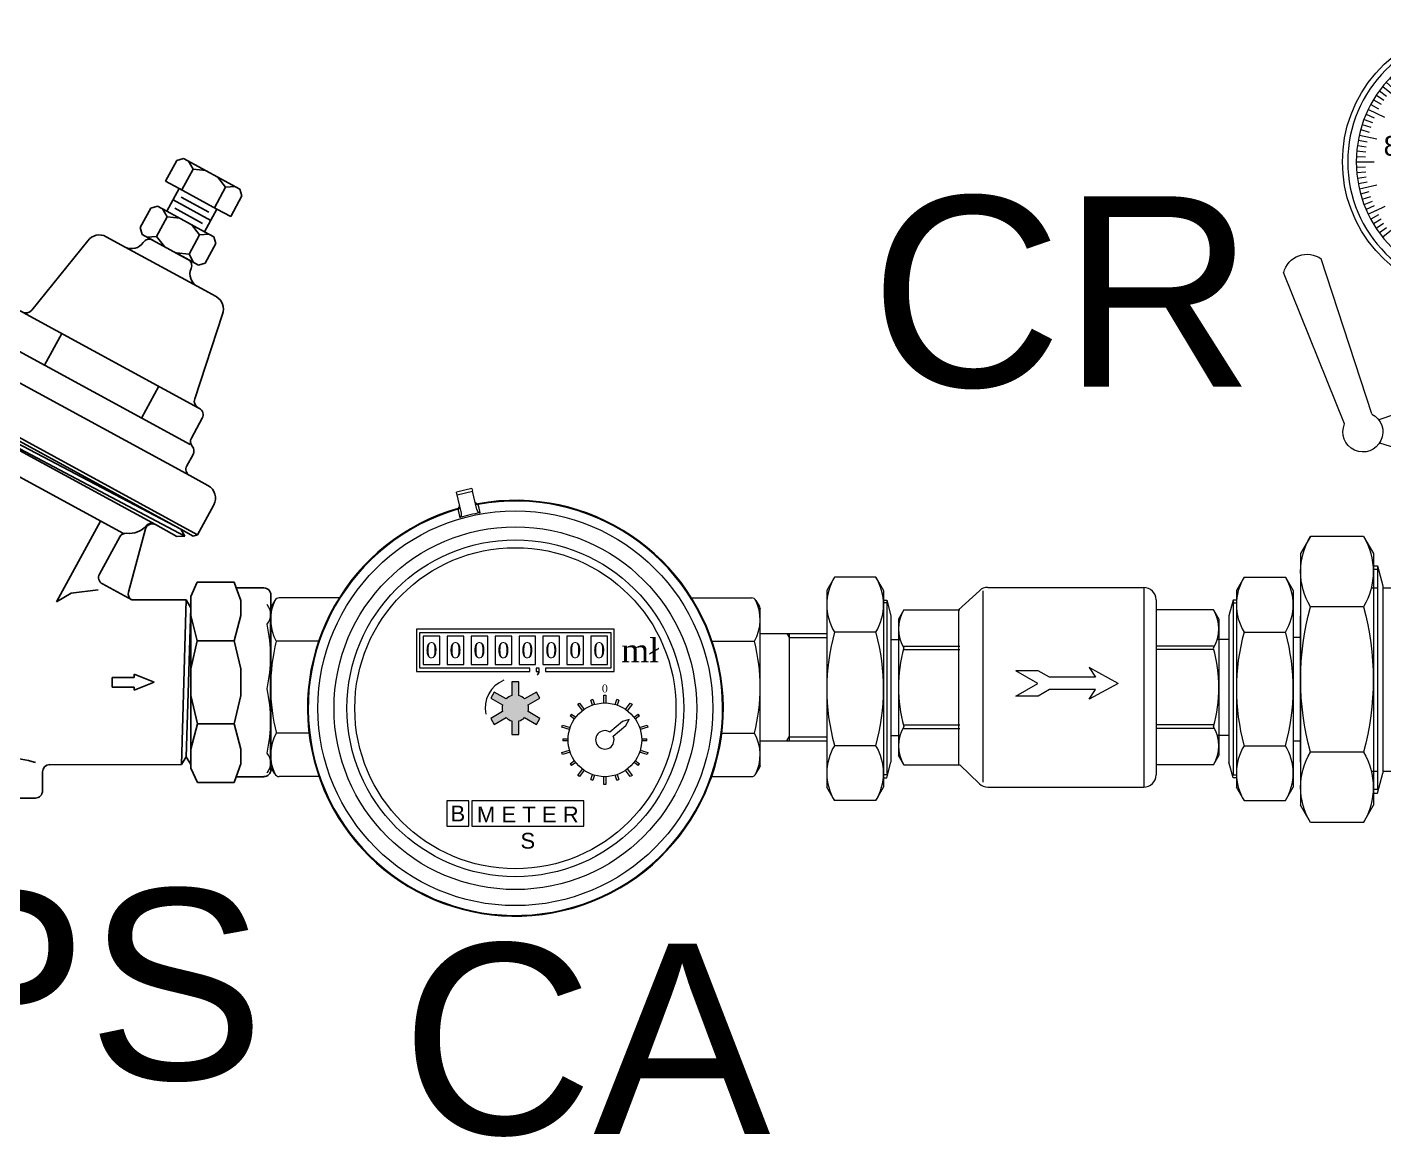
# Model space of a CAD drawing. Header units: millimetres. Extents: x 0 to 53377, y 0 to 36189.
# Drawn here: x 39867 to 40579, y 28654 to 29237 of the extents above; entities that cross this region are included whole.
import ezdxf

# ---------------------------------------------------------------- set-up
doc = ezdxf.new("R2010")
doc.units = ezdxf.units.MM
doc.linetypes.add('AM_ISO08W050', pattern=[18, 12, -1.5, 3, -1.5])
doc.layers.add('LSG ECHIP_IS', color=7, linetype='Continuous', lineweight=25)
doc.layers.add('SAN-MC-VALVE', color=7, linetype='Continuous', lineweight=5)
doc.layers.add('SAN-MC-TEXT', color=7, linetype='Continuous')
doc.styles.get("Standard").update_dxf_attribs({"font": 'arial.ttf'})

# ---------------------------------------------------------------- blocks, each defined once
blk = doc.blocks.new('MAN.')
at = {"layer": 'SAN-MC-VALVE', "lineweight": 5}
h = blk.add_hatch(color=1, dxfattribs=at)
edge = h.paths.add_edge_path()
edge.add_arc((-74.8, 422.7), 9.53, 98.3516, 186.7188)
edge.add_line((-84.3, 421.6), (-124.5, 382.1))
edge.add_arc((-123.8, 381.5), 0.929, 140.6187, 317.9808)
edge.add_line((-123.1, 380.9), (-80.4, 417))
edge.add_arc((-78.1, 425.7), 9.05, 255.5699, 348.5337)
edge.add_arc((-55.8, 415.4), 15.9, 101.1321, 147.5393, ccw=False)
edge.add_line((-58.9, 431), (-55.5, 431.9))
edge.add_arc((-56.6, 443.7), 11.8, 275.2597, 355.2629)
edge.add_arc((-59.9, 439.8), 15.3, 10.7132, 69.2213)
edge.add_arc((-56.8, 444.2), 10.3, 76.9038, 172.4916)
edge.add_line((-67, 445.5), (-68.9, 440.5))
edge.add_arc((-86.8, 448.7), 19.7, 302.7102, 335.3468, ccw=False)
for p, q in [((-86.5, 523.6), (-85.9, 516.4)), ((-82.1, 523.9), (-81.8, 516.7)), ((-77.6, 524), (-77.6, 509.5)), ((-73.2, 523.9), (-73.5, 516.7)), ((-68.7, 523.6), (-69.4, 516.4)), ((-124.7, 512.2), (-121.2, 505.8)), ((-120.7, 514.2), (-114.4, 501.1)), ((-116.7, 516), (-113.8, 509.4)), ((-112.5, 517.7), (-110, 510.9)), ((-108.3, 519.2), (-106.1, 512.3)), ((-104, 520.4), (-102.1, 513.5)), ((-96.5, 507.4), (-99.7, 521.5)), ((-95.4, 522.4), (-94.1, 515.3)), ((-91, 523.1), (-90, 515.9)), ((-64.3, 523.1), (-65.3, 515.9)), ((-59.9, 522.4), (-61.2, 515.3)), ((-58.8, 507.4), (-55.5, 521.5)), ((-51.2, 520.4), (-53.2, 513.5)), ((-47, 519.2), (-49.2, 512.3)), ((-42.8, 517.7), (-45.3, 510.9)), ((-38.6, 516), (-41.5, 509.4)), ((-34.6, 514.2), (-40.9, 501.1)), ((-30.6, 512.2), (-34, 505.8)), ((-139.5, 502.4), (-130.5, 491)), ((-136, 505.1), (-131.7, 499.2)), ((-132.3, 507.6), (-128.3, 501.6)), ((-128.6, 510), (-124.8, 503.8)), ((-26.7, 510), (-30.4, 503.8)), ((-23, 507.6), (-26.9, 501.6)), ((-15.7, 502.4), (-24.8, 491)), ((-19.3, 505.1), (-23.6, 499.2)), ((-152.4, 490.1), (-146.9, 485.3)), ((-149.4, 493.4), (-144.1, 488.4)), ((-146.2, 496.5), (-141.2, 491.3)), ((-142.9, 499.5), (-138.2, 494.1)), ((-12.3, 499.5), (-17.1, 494.1)), ((-9, 496.5), (-14, 491.3)), ((-5.9, 493.4), (-11.1, 488.4)), ((-2.9, 490.1), (-8.3, 485.3)), ((-160.5, 479.4), (-154.4, 475.5)), ((-157.9, 483.1), (-152.1, 478.8)), ((-155.2, 486.7), (-143.9, 477.6)), ((-100.2, 484), (-81.9, 431.1)), ((-98.6, 484.9), (-76.2, 433.1)), ((0, 486.7), (-11.4, 477.6)), ((2.7, 483.1), (-3.2, 478.8)), ((5.2, 479.4), (-0.8, 475.5)), ((-167.1, 467.8), (-154, 461.5)), ((-165, 471.8), (-158.7, 468.4)), ((-162.9, 475.7), (-156.6, 472)), ((11.8, 467.8), (-1.3, 461.5)), ((7.6, 475.7), (1.4, 472)), ((9.8, 471.8), (3.4, 468.4)), ((-170.6, 459.6), (-163.8, 457.1)), ((-168.9, 463.8), (-162.3, 460.9)), ((13.6, 463.8), (7, 460.9)), ((15.3, 459.6), (8.5, 457.1)), ((-174.4, 446.8), (-160.3, 443.6)), ((-173.3, 451.2), (-166.3, 449.2)), ((-172, 455.4), (-165.2, 453.2)), ((19.1, 446.8), (5, 443.6)), ((16.8, 455.4), (9.9, 453.2)), ((18.1, 451.2), (11.1, 449.2)), ((-176, 438.1), (-168.8, 437.1)), ((-175.3, 442.5), (-168.2, 441.2)), ((20, 442.5), (12.9, 441.2)), ((20.7, 438.1), (13.5, 437.1)), ((-176.9, 424.8), (-162.4, 424.8)), ((-176.8, 429.2), (-169.6, 428.9)), ((-176.5, 433.7), (-169.3, 433)), ((21.6, 424.8), (7.1, 424.8)), ((21.2, 433.7), (14, 433)), ((21.5, 429.2), (14.3, 428.9)), ((-176.8, 420.3), (-169.6, 420.6)), ((-176.5, 415.9), (-169.3, 416.5)), ((-176, 411.4), (-168.8, 412.4)), ((20.7, 411.4), (13.5, 412.4)), ((21.2, 415.9), (14, 416.5)), ((21.5, 420.3), (14.3, 420.6)), ((-175.3, 407), (-168.2, 408.3)), ((-174.4, 402.7), (-160.3, 405.9)), ((-76.6, 406), (-77, 402.5)), ((-64.1, 411.9), (-60.2, 408.3)), ((19.1, 402.7), (5, 405.9)), ((20, 407), (12.9, 408.3)), ((-173.3, 398.4), (-166.3, 400.3)), ((-172, 394.1), (-165.2, 396.3)), ((-170.6, 389.9), (-163.8, 392.4)), ((15.3, 389.9), (8.5, 392.4)), ((16.8, 394.1), (9.9, 396.3)), ((18.1, 398.4), (11.1, 400.3)), ((-162.3, 388.6), (-168.9, 385.7)), ((-160.5, 384.8), (-167.1, 381.7)), ((-158.7, 381.2), (-165.1, 377.7)), ((-160.5, 384.8), (-153.2, 388.3)), ((5.3, 384.8), (-2.1, 388.3)), ((3.4, 381.2), (9.8, 377.7)), ((5.3, 384.8), (11.8, 381.7)), ((7, 388.6), (13.6, 385.7)), ((-156.6, 377.6), (-162.9, 373.9)), ((-154.5, 374.2), (-160.5, 370.2)), ((-152.1, 370.7), (-157.9, 366.4)), ((-143.9, 371.9), (-155.2, 362.9)), ((-11.4, 371.9), (0, 362.9)), ((-3.2, 370.7), (2.7, 366.4)), ((-0.7, 374.2), (5.3, 370.2)), ((1.4, 377.6), (7.6, 373.9)), ((9, 217.9), (50.5, 345.1)), ((31.4, 209.8), (81.4, 333.9)), ((-95.9, 316.3), (-95.9, 294.2)), ((-95.9, 316.3), (-57.2, 294.2)), ((-57.2, 316.3), (-95.9, 294.2)), ((-57.3, 293.9), (-57.2, 316.3)), ((-96.7, 289.8), (-96.7, 286.3)), ((-96.7, 289.8), (-56.3, 289.8)), ((-95.9, 294.2), (-57.2, 294.2)), ((-92.8, 294.2), (-92.8, 289.8)), ((-60.2, 294.3), (-60.2, 289.8)), ((-56.3, 289.8), (-56.3, 286.3)), ((-99.5, 286.3), (-53.1, 286.3)), ((-99.5, 286.3), (-99.5, 279.1)), ((-53.1, 286.3), (-53.1, 279.1)), ((-99.7, 239), (-99.7, 222)), ((-51.9, 239), (-51.9, 222)), ((-30.1, 178.4), (-30.1, 228.5)), ((-30.1, 217), (-18.4, 217)), ((-10.5, 217.8), (3.2, 213.1)), ((-30.1, 190.1), (-18.4, 190.1)), ((2.6, 194.1), (-10.5, 190.2)), ((-99.7, 182), (-99.7, 165)), ((-51.9, 182), (-51.9, 165)), ((-99.7, 165), (-51.9, 165)), ((-91, 134.8), (-91, 148.1)), ((-60.5, 134.8), (-60.5, 148.1)), ((-104.2, 134.8), (-47.4, 134.8)), ((-94.6, 135.3), (-94.6, 129.9)), ((-57.6, 134.9), (-57.6, 129.6)), ((-97.1, 129.5), (-97.1, 123)), ((-97.1, 129.5), (-55.2, 129.5)), ((-97.1, 123), (-55.2, 123)), ((-55.2, 129.5), (-55.2, 123))]:
    blk.add_line(p, q, dxfattribs=at)
at = {"layer": 'SAN-MC-VALVE', "linetype": 'Continuous', "lineweight": 5}
for p, q in [((-203.9, 117.3), (-212, 103.3)), ((-203.9, 117.3), (-160.4, 117.3)), ((-160.4, 117.3), (-152.3, 103.3)), ((15.9, 117.3), (7.7, 103.3)), ((15.9, 117.3), (59.4, 117.3)), ((59.4, 117.3), (67.5, 103.3)), ((-212, 103.3), (-212, -103.3)), ((-152.3, 103.3), (-152.3, -103.3)), ((7.7, 103.3), (7.7, -103.3)), ((67.5, 103.3), (67.5, -103.3)), ((4.4, 93.3), (0, 76.9)), ((3.6, 90.3), (7.7, 90.3)), ((4.4, 93.3), (4.4, -90.3)), ((7.7, 93.3), (4.4, 93.3)), ((0, 76.9), (0, -76.9)), ((9.3, 75.3), (4.4, 75.3)), ((-203.9, 59.6), (-160.4, 59.6)), ((15.9, 59.6), (59.4, 59.6)), ((-203.9, -59.6), (-160.4, -59.6)), ((15.9, -59.6), (59.4, -59.6)), ((4.4, -93.3), (0, -76.9)), ((9.3, -75.3), (4.4, -75.3)), ((3.6, -90.3), (7.7, -90.3)), ((7.7, -93.3), (4.4, -93.3)), ((-203.9, -117.3), (-212, -103.3)), ((-160.4, -117.3), (-152.3, -103.3)), ((15.9, -117.3), (7.7, -103.3)), ((59.4, -117.3), (67.5, -103.3)), ((-203.9, -117.3), (-160.4, -117.3)), ((15.9, -117.3), (59.4, -117.3))]:
    blk.add_line(p, q, dxfattribs=at)
at = {"layer": 'SAN-MC-VALVE'}
for p, q in [((-109.7, 75.3), (-152.3, 75.3)), ((0, 75.3), (-42.6, 75.3)), ((0, -75.3), (-152.3, -75.3))]:
    blk.add_line(p, q, dxfattribs=at)
at = {"layer": 'SAN-MC-VALVE', "lineweight": 5}
for points in [[(33, 424.8), (32.6, 434.7), (31.3, 444.5), (29.1, 454.2), (26, 463.6), (22.1, 472.8), (17.4, 481.5), (11.9, 489.8), (5.7, 497.6), (-1.2, 504.8), (-8.6, 511.3), (-16.7, 517.1), (-25.2, 522.2), (-34.1, 526.5), (-43.4, 530), (-53, 532.7), (-62.8, 534.4), (-72.7, 535.3), (-82.6, 535.3), (-92.5, 534.4), (-102.3, 532.7), (-111.8, 530), (-121.1, 526.5), (-130.1, 522.2), (-138.6, 517.1), (-146.6, 511.3), (-154.1, 504.8), (-161, 497.6), (-167.2, 489.8), (-172.6, 481.5), (-177.4, 472.8), (-181.3, 463.6), (-184.3, 454.2), (-186.5, 444.5), (-187.9, 434.7), (-188.3, 424.8), (-187.9, 414.8), (-186.5, 405), (-184.3, 395.3), (-181.3, 385.9), (-177.4, 376.7), (-172.6, 368), (-167.2, 359.7), (-161, 351.9), (-154.1, 344.8), (-146.6, 338.2), (-138.6, 332.4), (-130.1, 327.3), (-121.1, 323), (-111.8, 319.5), (-102.3, 316.9), (-92.5, 315.1), (-82.6, 314.2), (-72.7, 314.2), (-62.8, 315.1), (-53, 316.9), (-43.4, 319.5), (-34.1, 323), (-25.2, 327.3), (-16.7, 332.4), (-8.6, 338.2), (-1.2, 344.8), (5.7, 351.9), (11.9, 359.7), (17.4, 368), (22.1, 376.7), (26, 385.9), (29.1, 395.3), (31.3, 405), (32.6, 414.8)], [(-108.2, 271), (-44.4, 271), (-44.4, 279.1), (-108.2, 279.1)]]:
    blk.add_lwpolyline(points, close=True, dxfattribs=at)
for points in [[(-104.4, 271), (-104.4, 239), (-47.2, 239), (-47.2, 271)], [(-18.4, 228.5), (-30.1, 228.5)], [(-15.4, 183.4), (-15.4, 224.5)], [(-99.7, 182), (-104.8, 182), (-104.8, 222), (-99.7, 222)], [(-54, 220.8), (-30.1, 220.8)], [(-15.4, 217.8), (-10.5, 217.8), (-10.5, 190.2), (-15.4, 190.2)], [(-30.1, 185.5), (-54, 185.5)], [(-30.1, 178.4), (-18.4, 178.4)], [(-93.5, 151.4), (-93.5, 162.5), (-58.7, 162.5), (-58.7, 151.4)], [(-104.2, 134.8), (-104.2, 148.1)], [(-98.5, 151.4), (-51.9, 151.4)], [(-47.4, 148.1), (-47.4, 134.8)], [(-94, 123), (-109.7, 75.3)], [(-58.2, 123), (-42.6, 75.3)]]:
    blk.add_lwpolyline(points, dxfattribs=at)
for centre, radius in [((-77.6, 424.8), 106.4), ((-77.6, 424.8), 99.3), ((-75.1, 203.1), 10.7)]:
    blk.add_circle(centre, radius, dxfattribs=at)
for centre, radius, start, end in [((-99.3, 484.2), 0.971, 45.0621, 191.2661), ((-74.6, 425.9), 9.05, 144.4342, 237.398), ((-78.6, 423.8), 9.53, 347.216, 75.5832), ((-92.3, 408.8), 15.9, 349.9965, 36.4037), ((-50, 425.7), 19.7, 191.5746, 224.2112), ((-65.6, 399.3), 11.8, 164.124, 244.1272), ((-65.1, 399.3), 10.3, 325.7682, 61.356), ((-68, 403.8), 15.3, 259.5776, 318.0857), ((62.1, 329.1), 19.8, 13.991, 126.009), ((-75.1, 203.1), 38.9, 26.9874, 53.4243), ((-75.1, 203.1), 38.9, 129.2376, 230.7624), ((-22, 222.8), 6.81, 302.1374, 57.8626), ((-75.8, 288.7), 70.9, 250.3246, 289.6754), ((-47.6, 203.5), 32.1, 335.2225, 24.7775), ((16.3, 203.1), 16.4, 116.3085, 23.6915), ((-22.5, 184.2), 7.17, 305.5529, 54.4471), ((-75.8, 129), 58.1, 65.7479, 114.2521), ((-75.1, 203.1), 38.9, 306.5757, 333.0126), ((-97.6, 143.4), 8.12, 35.5529, 144.4471), ((-75.7, 115), 36.4, 65.2225, 114.7775), ((-53.9, 144), 7.71, 32.1374, 147.8626), ((-76.1, 94), 38.4, 209.1721, 330.8279)]:
    blk.add_arc(centre, radius, start, end, dxfattribs=at)
at = {"layer": 'SAN-MC-VALVE', "linetype": 'Continuous', "lineweight": 5}
for centre, radius, start, end in [((-156.7, 88.5), 55.3, 148.5878, 211.4122), ((-207.6, 88.5), 55.3, 328.5878, 31.4122), ((63.1, 88.5), 55.3, 148.5878, 211.4122), ((12.1, 88.5), 55.3, 328.5878, 31.4122), ((11.1, 0), 223.1, 164.5036, 195.4964), ((-375.4, 0), 223.1, 344.5036, 15.4964), ((230.9, 0), 223.1, 164.5036, 195.4964), ((-155.7, 0), 223.1, 344.5036, 15.4964), ((-156.7, -88.5), 55.3, 148.5878, 211.4122), ((-207.6, -88.5), 55.3, 328.5878, 31.4122), ((63.1, -88.5), 55.3, 148.5878, 211.4122), ((12.1, -88.5), 55.3, 328.5878, 31.4122)]:
    blk.add_arc(centre, radius, start, end, dxfattribs=at)
at = {"layer": 'SAN-MC-VALVE', "lineweight": 5, "attachment_point": 1}
for s, insert, char_height, width in [('{\\fArial|b0|i0|c0|p34;4}', (-114, 494.5), 16.362, 43.501), ('{\\fArial|b0|i0|c0|p34;6}', (-52.2, 493.3), 16.362, 43.501), ('{\\fArial|b0|i0|c0|p34;2}', (-153.4, 453), 16.362, 43.501), ('{\\fArial|b0|i0|c0|p34;8}', (-13.4, 446.1), 16.362, 43.501), ('{\\fArial|b0|i0|c0|p34;0}', (-139.3, 380.2), 16.362, 43.501), ('{\\fArial|b0|i0|c0|p34;mH2O}', (-88.5, 381.4), 8.294, 37.137), ('{\\fArial|b0|i0|c0|p34;10}', (-39.6, 384), 16.362, 43.501), ('{\\fArial|b0|i0|c0|p34;x10=kPa}', (-95.2, 366.8), 8.294, 37.137)]:
    blk.add_mtext(s, dxfattribs=dict(at, insert=insert, char_height=char_height, width=width))
blk = doc.blocks.new('RDf')
at = {"linetype": 'Continuous'}
for p, q in [((-110.05, 98.81), (-110.05, 115.43)), ((-105.92, 119.54), (-1.05, 119.54)), ((3.07, 98.8), (3.08, 115.42)), ((-113.48, 97.58), (-110.05, 98.81)), ((-113.48, 97.58), (-113.48, 75.52)), ((-110.05, 98.81), (-102.44, 101.55)), ((-102.44, 101.55), (-93.48, 101.55)), ((-93.48, 101.55), (-78.34, 97.58)), ((-78.34, 97.58), (-61.49, 101.54)), ((-78.34, 75.52), (-78.34, 97.58)), ((-61.49, 101.54), (-45.49, 101.54)), ((-28.64, 97.57), (-45.49, 101.54)), ((-13.49, 101.54), (-28.64, 97.57)), ((-28.64, 97.57), (-28.64, 75.51)), ((-13.49, 101.54), (-4.54, 101.54)), ((3.07, 98.8), (-4.53, 101.54)), ((6.5, 97.57), (3.07, 98.8)), ((6.5, 75.51), (6.5, 97.57)), ((225.53, 95.48), (237.96, 102.25)), ((237.96, 102.25), (242.01, 101.06)), ((260.46, 67.19), (242.01, 101.06)), ((243.29, 92.47), (243.63, 98.09)), ((167.07, 90.64), (116.4, 73.97)), ((225.53, 95.48), (230.03, 87.21)), ((243.29, 92.47), (230.86, 85.7)), ((243.29, 92.47), (249.34, 87.6)), ((34.95, 75.6), (52.51, 85.16)), ((52.51, 85.16), (52.81, 85.33)), ((70.41, 70.94), (64.44, 81.9)), ((183.85, 75.37), (177.66, 86.74)), ((209.36, 86.67), (197.67, 80.3)), ((209.36, 86.67), (213.41, 85.48)), ((216.49, 79.83), (213.41, 85.48)), ((214.69, 76.89), (215.03, 82.51)), ((216.49, 79.83), (230.03, 87.21)), ((235.56, 60.95), (223.26, 83.52)), ((228.29, 82.36), (237.31, 65.8)), ((230.03, 87.21), (242.33, 64.64)), ((-104.91, 71.55), (-113.48, 75.52)), ((-93.48, 71.55), (-78.34, 75.52)), ((-78.34, 75.52), (-61.49, 71.55)), ((-28.64, 75.51), (-45.49, 71.55)), ((-13.5, 71.54), (-28.64, 75.51)), ((6.5, 75.51), (-2.07, 71.54)), ((34.17, 72.96), (34.95, 75.6)), ((34.95, 75.6), (126.79, -92.98)), ((92.75, 71.95), (104.75, 78.49)), ((111.06, 75.94), (110.61, 76.76)), ((168.35, -29.21), (111.06, 75.94)), ((207.34, 32.26), (183.85, 75.37)), ((197.67, 80.3), (196.48, 76.25)), ((203, 70.52), (198.1, 73.28)), ((214.69, 76.89), (203, 70.52)), ((214.69, 76.89), (220.74, 72.02)), ((228.79, 57.26), (216.49, 79.83)), ((221.51, 78.67), (230.53, 62.11)), ((253.94, 72.92), (253.13, 80.64)), ((-102.85, 71.55), (-104.91, 71.55)), ((-102.85, 66.07), (-102.86, -12.95)), ((-8.88, 71.54), (-102.85, 71.55)), ((-102.85, 71.55), (-98.1, 68.81)), ((-98.1, 68.81), (-102.85, 66.07)), ((-4.13, 68.8), (-102.85, 66.07)), ((-98.1, 68.81), (-8.88, 71.54)), ((-8.88, 71.54), (-4.13, 68.8)), ((-2.07, 71.54), (-8.88, 71.54)), ((-4.13, 68.8), (-4.11, 36.22)), ((33.95, 63.28), (34.07, 68.09)), ((117.9, -90.8), (34.07, 68.09)), ((34.07, 68.09), (38.18, 65.58)), ((38.19, 65.59), (34.17, 72.96)), ((38.18, 65.58), (118.01, -85.99)), ((38.19, 65.59), (122.13, -88.49)), ((142.11, -60.66), (70.41, 70.94)), ((76.27, 69.22), (83.07, 72.92)), ((88.93, 71.2), (152.36, -45.24)), ((199.94, 69.9), (211.47, 48.74)), ((203, 70.52), (203.81, 62.8)), ((225.34, 57.34), (224.53, 65.06)), ((253.94, 72.92), (241.51, 66.15)), ((253.94, 72.92), (258.84, 70.16)), ((259.27, 63.14), (260.46, 67.19)), ((33.95, 63.28), (40.99, 50.36)), ((225.34, 57.34), (213.65, 50.97)), ((225.34, 57.34), (230.24, 54.58)), ((228.79, 57.26), (242.33, 64.64)), ((228.79, 57.26), (231.86, 51.61)), ((246.83, 56.37), (242.33, 64.64)), ((246.83, 56.37), (259.27, 63.14)), ((-53.49, 49.61), (-58.31, 37.74)), ((-53.49, 49.61), (-48.68, 37.74)), ((108.64, -73.82), (40.99, 50.36)), ((123.89, 52.38), (104.83, 42)), ((213.65, 50.97), (207.6, 55.84)), ((213.65, 50.97), (213.31, 45.35)), ((230.67, 47.56), (231.86, 51.61)), ((38.45, 44.42), (0.57, 34.22)), ((211.47, 48.74), (214.93, 42.39)), ((218.97, 41.19), (214.93, 42.39)), ((218.97, 41.19), (230.67, 47.56)), ((-56.35, 37.74), (-58.31, 37.74)), ((-56.35, 37.74), (-56.35, 24.51)), ((-50.64, 37.74), (-50.64, 24.51)), ((-50.64, 37.74), (-48.68, 37.74)), ((5.49, 18.6), (-4.11, 36.22)), ((-56.35, 24.51), (-50.64, 24.51)), ((33.67, 29.03), (11.35, 16.87)), ((89.95, -68.43), (35.6, 31.33)), ((207.34, 32.26), (213.53, 20.89)), ((43.14, 17.48), (-5.18, -8.85)), ((0, 0), (1.87, 16.07)), ((211.07, 9.88), (169.59, -23.66)), ((-5.18, -8.85), (0, 0)), ((155.51, -5.66), (136.46, -16.04)), ((-122.88, -21.52), (-122.88, -55.8)), ((-118.59, -17.23), (-107.14, -17.23)), ((168.35, -29.21), (168.8, -30.04)), ((155.07, -42.44), (167.07, -35.9)), ((82.4, -54.58), (-28.13, -114.8)), ((150.64, -51.1), (143.83, -54.8)), ((-118.59, -60.08), (-107.15, -60.08)), ((-102.87, -146.13), (-102.86, -64.37)), ((142.11, -60.66), (148.08, -71.62)), ((-4.14, -117.49), (86.96, -68.81)), ((108.64, -73.82), (117.9, -90.8)), ((117.9, -90.8), (118.01, -85.99)), ((118.01, -85.99), (122.12, -88.49)), ((122.13, -88.49), (124.15, -92.2)), ((126.79, -92.98), (144.65, -83.25)), ((124.15, -92.2), (126.79, -92.98)), ((-56.36, -102.33), (-56.36, -113.31)), ((-56.36, -102.33), (-50.65, -102.33)), ((-50.65, -102.33), (-50.65, -113.31)), ((-56.36, -113.31), (-58.32, -114.44)), ((-50.65, -113.31), (-48.69, -114.44)), ((-58.32, -127.2), (-58.32, -114.44)), ((-48.69, -127.2), (-48.69, -114.44)), ((-28.13, -114.8), (-22.52, -115.05)), ((-22.52, -115.05), (-8, -122.19)), ((-4.14, -143.39), (-4.14, -117.49)), ((-58.32, -127.2), (-53.5, -124.42)), ((-48.69, -127.2), (-53.5, -124.42)), ((-4.14, -143.39), (-102.87, -146.13)), ((-98.12, -148.87), (-102.87, -146.13)), ((-98.12, -148.87), (-8.89, -146.13)), ((-8.89, -146.13), (-4.14, -143.39)), ((-4.14, -148.87), (-8.89, -146.13)), ((-113.5, -174.89), (-113.49, -152.83)), ((-104.92, -148.87), (-113.49, -152.83)), ((-98.12, -148.87), (-104.92, -148.87)), ((-4.14, -148.87), (-98.12, -148.87)), ((-93.5, -148.87), (-78.35, -152.84)), ((-78.35, -152.84), (-78.36, -174.9)), ((-78.35, -152.84), (-61.5, -148.87)), ((-28.66, -152.84), (-45.51, -148.87)), ((-13.51, -148.87), (-28.66, -152.84)), ((-28.66, -174.9), (-28.66, -152.84)), ((-2.08, -148.87), (-4.14, -148.87)), ((6.49, -152.84), (-2.08, -148.87)), ((6.49, -152.84), (6.48, -174.9)), ((-113.5, -174.89), (-110.07, -176.13)), ((-110.07, -176.13), (-102.46, -178.86)), ((-110.07, -176.13), (-110.07, -192.75)), ((-93.5, -178.86), (-78.36, -174.9)), ((-78.36, -174.9), (-61.51, -178.87)), ((-28.66, -174.9), (-45.51, -178.87)), ((-13.51, -178.87), (-28.66, -174.9)), ((3.06, -176.13), (-4.55, -178.87)), ((3.06, -176.13), (3.05, -192.75)), ((6.48, -174.9), (3.06, -176.13)), ((-102.46, -178.86), (-93.5, -178.86)), ((-61.51, -178.87), (-45.51, -178.87)), ((-13.51, -178.87), (-4.55, -178.87)), ((-105.94, -196.86), (-1.08, -196.87))]:
    blk.add_line(p, q, dxfattribs=at)
blk.add_line((196.48, 76.25), (203.81, 62.8))
for centre, radius, start, end in [((-105.93, 115.43), 4.11, 89.75664, 180.00423), ((-1.04, 115.42), 4.11, 359.98782, 90.23542), ((170.14, 82.64), 8.57, 28.57848, 110.96355), ((56.91, 77.8), 8.57, 28.58318, 118.58056), ((85.13, 69.13), 4.32, 49.83489, 118.58013), ((106.82, 74.7), 4.32, 28.58642, 118.58102), ((114.85, 78), 4.32, 208.57861, 290.96156), ((191.08, 79.31), 8.23, 208.58472, 293.82789), ((74.2, 73.01), 4.32, 208.57536, 298.59054), ((90.69, 75.75), 4.32, 230.00612, 298.57233), ((196.15, 67.83), 4.32, 28.5862, 113.82989), ((37.38, 48.39), 4.11, 285.0713, 28.57916), ((37.6, 47.99), 4.11, 311.80309, 28.57916), ((49.41, 34.64), 13.71, 131.40283, 186.44397), ((214.57, 36.19), 8.23, 123.3354, 208.57891), ((207.67, 46.68), 4.32, 303.33387, 28.57775), ((-0.5, 38.19), 4.11, 208.58552, 285.06797), ((31.7, 32.64), 4.11, 298.58096, 6.44044), ((9.28, 20.66), 4.32, 208.58707, 298.57841), ((206.01, 16.79), 8.57, 306.20075, 28.5845), ((-107.14, -12.95), 4.29, 270.0039, 359.98883), ((-118.59, -21.52), 4.28, 89.99166, 180.0004), ((-159.44, -39.14), 60.49, 344.015, 16.93872), ((172.14, -27.15), 4.32, 126.20302, 208.58578), ((165, -32.11), 4.32, 298.58404, 28.5769), ((148.57, -47.31), 4.32, 298.58361, 7.32743), ((157.14, -46.23), 4.32, 118.59141, 187.15611), ((-118.59, -55.8), 4.28, 179.99166, 270.00041), ((145.9, -58.6), 4.32, 118.57232, 208.58881), ((-107.15, -64.37), 4.29, 0.00347, 89.98815), ((88.93, -72.42), 4.11, 50.72387, 118.58096), ((100.22, -58.62), 13.71, 230.71924, 285.76168), ((105.03, -75.78), 4.11, 28.58663, 105.35845), ((140.55, -75.72), 8.57, 298.58318, 28.58056), ((-105.96, -192.75), 4.11, 179.98783, 270.23542), ((-1.06, -192.75), 4.11, 269.75664, 0.00424)]:
    blk.add_arc(centre, radius, start, end, dxfattribs=at)
blk = doc.blocks.new('A$C6DA75442')
at = {"layer": 'LSG ECHIP_IS', "xscale": 0.405, "yscale": 0.405, "zscale": 0.405, "rotation": 90.0010000000008}
blk.add_blockref('RDf', (0, 0, 1585.72), dxfattribs=at)

msp = doc.modelspace()

# ---------------------------------------------------------------- hatches: boundary and pattern name
at = {"layer": 'SAN-MC-VALVE', "lineweight": 5}
h = msp.add_hatch(color=5, dxfattribs=at)
h.dxf.hatch_style = 1
h.paths.add_polyline_path([(40136.2, 28884.66), (40134.4, 28887.78), (40128.21, 28884.2, 0.131031), (40125.12, 28885.98), (40125.12, 28893.13), (40121.53, 28893.13), (40121.53, 28885.98, 0.131031), (40118.44, 28884.2), (40112.25, 28887.78), (40110.46, 28884.66), (40116.65, 28881.09, 0.131031), (40116.65, 28877.53), (40110.46, 28873.95), (40112.25, 28870.84), (40118.44, 28874.41, 0.131031), (40121.53, 28872.63), (40121.53, 28865.48), (40125.12, 28865.48), (40125.12, 28872.63, 0.131031), (40128.21, 28874.41), (40134.4, 28870.84), (40136.2, 28873.95), (40130.01, 28877.53, 0.131031), (40130.01, 28881.09)])

# ---------------------------------------------------------------- linework, layer by layer
at = {"layer": 'SAN-MC-VALVE', "color": 7, "linetype": 'AM_ISO08W050', "lineweight": 5}
for q in [(40092.42, 28992.75), (40100.81, 28993.3)]:
    msp.add_line((40100.49, 28994.65), q, dxfattribs=at)
at = {"layer": 'SAN-MC-VALVE', "color": 7, "lineweight": 5}
for p, q in [((40095.01, 28981.73), (40092.42, 28992.75)), ((40092.73, 28991.4), (40100.81, 28993.3)), ((40103.08, 28983.62), (40100.81, 28993.3)), ((40030.78, 28937.29), (39999.35, 28937.29)), ((40215.87, 28937.29), (40247.31, 28937.29)), ((39994.76, 28849.11), (39994.76, 28931.62)), ((39994.76, 28849.11), (39994.76, 28931.62)), ((39996.95, 28935.91), (39995.13, 28932.76)), ((39996.95, 28935.91), (39995.13, 28932.76)), ((40249.7, 28935.91), (40251.52, 28932.76)), ((40251.89, 28849.11), (40251.89, 28931.62)), ((40251.89, 28918.57), (40286.86, 28918.57)), ((40265.9, 28918.57), (40267.1, 28916.49)), ((40267.1, 28918.57), (40267.1, 28862.17)), ((40267.1, 28916.49), (40286.86, 28916.49)), ((40019.93, 28914.47), (39997.75, 28914.47)), ((40019.93, 28914.47), (39997.75, 28914.47)), ((40226.72, 28914.47), (40248.9, 28914.47)), ((40156.07, 28881.41), (40156.96, 28882.06)), ((40158.51, 28878.04), (40156.07, 28881.41)), ((40156.96, 28882.06), (40159.4, 28878.69)), ((40164.02, 28883.92), (40162.97, 28883.58)), ((40163.82, 28880.95), (40162.97, 28883.58)), ((40164.02, 28883.92), (40164.88, 28881.29)), ((40169.78, 28886.22), (40170.88, 28886.22)), ((40169.78, 28882.06), (40169.78, 28886.22)), ((40170.88, 28886.22), (40170.88, 28882.06)), ((40175.78, 28881.29), (40176.64, 28883.92)), ((40177.69, 28883.58), (40176.64, 28883.92)), ((40177.69, 28883.58), (40176.83, 28880.95)), ((40181.25, 28878.69), (40183.69, 28882.06)), ((40184.59, 28881.41), (40182.15, 28878.04)), ((40183.69, 28882.06), (40184.59, 28881.41)), ((40152.76, 28876.17), (40152.11, 28875.27)), ((40154.35, 28873.64), (40152.11, 28875.27)), ((40152.76, 28876.17), (40155, 28874.54)), ((40185.65, 28874.54), (40187.9, 28876.17)), ((40188.55, 28875.27), (40186.3, 28873.64)), ((40188.55, 28875.27), (40187.9, 28876.17)), ((40014.9, 28866.26), (39997.75, 28866.26)), ((40014.9, 28866.26), (39997.75, 28866.26)), ((40147.81, 28869.45), (40148.15, 28870.51)), ((40151.76, 28868.17), (40147.81, 28869.45)), ((40148.15, 28870.51), (40152.1, 28869.22)), ((40188.56, 28869.22), (40192.51, 28870.51)), ((40192.85, 28869.45), (40188.9, 28868.17)), ((40192.51, 28870.51), (40192.85, 28869.45)), ((40231.75, 28866.26), (40248.9, 28866.26)), ((40148.21, 28863.27), (40148.21, 28862.17)), ((40148.21, 28863.27), (40150.98, 28863.27)), ((40150.98, 28862.17), (40148.21, 28862.17)), ((40189.67, 28863.27), (40192.45, 28863.27)), ((40192.45, 28862.17), (40189.67, 28862.17)), ((40192.45, 28862.17), (40192.45, 28863.27)), ((40251.89, 28862.17), (40286.86, 28862.17)), ((40265.9, 28862.17), (40267.1, 28864.24)), ((40267.1, 28864.24), (40286.86, 28864.24)), ((40147.81, 28855.98), (40151.76, 28857.27)), ((40148.15, 28854.93), (40147.81, 28855.98)), ((40152.1, 28856.21), (40148.15, 28854.93)), ((40152.11, 28850.16), (40154.35, 28851.79)), ((40186.3, 28851.79), (40188.55, 28850.16)), ((40192.51, 28854.93), (40188.56, 28856.21)), ((40188.9, 28857.27), (40192.85, 28855.98)), ((40192.85, 28855.98), (40192.51, 28854.93)), ((39996.95, 28844.82), (39995.13, 28847.98)), ((39996.95, 28844.82), (39995.13, 28847.98)), ((40152.11, 28850.16), (40152.76, 28849.27)), ((40155, 28850.9), (40152.76, 28849.27)), ((40156.07, 28844.03), (40158.51, 28847.39)), ((40159.4, 28846.74), (40156.96, 28843.38)), ((40162.97, 28841.85), (40163.82, 28844.49)), ((40176.83, 28844.49), (40177.69, 28841.85)), ((40183.69, 28843.38), (40181.25, 28846.74)), ((40182.15, 28847.39), (40184.59, 28844.03)), ((40187.9, 28849.27), (40185.65, 28850.9)), ((40187.9, 28849.27), (40188.55, 28850.16)), ((40249.7, 28844.82), (40251.52, 28847.98)), ((40020.17, 28843.44), (39999.35, 28843.44)), ((40020.17, 28843.44), (39999.35, 28843.44)), ((40156.96, 28843.38), (40156.07, 28844.03)), ((40162.97, 28841.85), (40164.02, 28841.51)), ((40164.88, 28844.15), (40164.02, 28841.51)), ((40169.78, 28839.22), (40169.78, 28843.37)), ((40170.88, 28839.22), (40169.78, 28839.22)), ((40170.88, 28843.37), (40170.88, 28839.22)), ((40176.64, 28841.51), (40175.78, 28844.15)), ((40176.64, 28841.51), (40177.69, 28841.85)), ((40184.59, 28844.03), (40183.69, 28843.38)), ((40226.48, 28843.44), (40247.31, 28843.44))]:
    msp.add_line(p, q, dxfattribs=at)
at = {"layer": 'SAN-MC-VALVE', "linetype": 'Continuous', "lineweight": 5}
for p, q in [((40290.92, 28948.12), (40286.86, 28941.09)), ((40312.67, 28948.12), (40290.92, 28948.12)), ((40312.67, 28948.12), (40316.72, 28941.09)), ((40506.06, 28948.12), (40502.01, 28941.09)), ((40506.06, 28948.12), (40527.81, 28948.12)), ((40527.81, 28948.12), (40531.87, 28941.09)), ((40286.86, 28941.09), (40286.86, 28837.83)), ((40316.72, 28941.09), (40316.72, 28837.83)), ((40356.14, 28930.94), (40367.03, 28941.04)), ((40368.89, 28941.06), (40368.89, 28840.4)), ((40371.41, 28942.76), (40453.37, 28942.76)), ((40453.37, 28942.76), (40453.37, 28837.84)), ((40502.01, 28941.09), (40502.01, 28837.83)), ((40531.87, 28941.09), (40531.87, 28837.83)), ((39994.77, 28930.65), (39992.97, 28933.76)), ((39994.77, 28930.65), (39992.97, 28933.76)), ((40316.72, 28936.11), (40318.39, 28936.11)), ((40318.79, 28934.62), (40316.72, 28934.62)), ((40318.39, 28936.11), (40318.39, 28844.29)), ((40318.39, 28936.11), (40320.6, 28927.89)), ((40327.36, 28930.99), (40324.55, 28926.12)), ((40327.33, 28930.94), (40327.33, 28930.94)), ((40327.36, 28930.99), (40356.76, 28930.99)), ((40356.14, 28930.94), (40356.14, 28849.67)), ((40459.81, 28936.32), (40459.81, 28844.28)), ((40489.98, 28930.99), (40459.83, 28930.99)), ((40489.98, 28930.99), (40492.79, 28926.12)), ((40500.34, 28936.11), (40498.13, 28927.89)), ((40499.94, 28934.62), (40502.01, 28934.62)), ((40500.34, 28936.11), (40500.34, 28844.29)), ((40502.01, 28936.11), (40500.34, 28936.11)), ((40320.6, 28927.89), (40320.6, 28851.03)), ((40324.55, 28926.12), (40324.55, 28854.49)), ((40492.79, 28926.12), (40492.79, 28854.49)), ((40498.13, 28927.89), (40498.13, 28851.03)), ((40535.5, 28927.89), (40535.5, 28851.03)), ((40312.67, 28919.27), (40290.92, 28919.27)), ((40506.06, 28919.27), (40527.81, 28919.27)), ((40531.87, 28916.73), (40535.5, 28916.73)), ((40320.6, 28915.49), (40325.35, 28915.49)), ((40327.36, 28911.87), (40356.76, 28911.87)), ((40327.36, 28910.08), (40356.76, 28910.08)), ((40489.98, 28911.87), (40459.83, 28911.87)), ((40489.98, 28910.08), (40459.83, 28910.08)), ((40498.13, 28915.49), (40492.23, 28915.49)), ((40327.36, 28870.52), (40356.76, 28870.52)), ((40327.36, 28868.73), (40356.76, 28868.73)), ((40489.98, 28870.52), (40459.83, 28870.52)), ((40489.98, 28868.73), (40459.83, 28868.73)), ((40312.67, 28859.65), (40290.92, 28859.65)), ((40320.6, 28864.92), (40325.29, 28864.92)), ((40498.13, 28864.92), (40492.23, 28864.92)), ((40506.06, 28859.65), (40527.81, 28859.65)), ((40531.87, 28862.19), (40535.5, 28862.19)), ((40327.36, 28849.61), (40324.55, 28854.49)), ((40489.98, 28849.61), (40492.79, 28854.49)), ((39994.77, 28848.53), (39992.97, 28845.42)), ((39994.77, 28848.53), (39992.97, 28845.42)), ((40318.39, 28842.8), (40320.6, 28851.03)), ((40327.36, 28849.61), (40356.76, 28849.61)), ((40356.76, 28849.61), (40367.01, 28839.66)), ((40489.98, 28849.61), (40459.83, 28849.61)), ((40500.34, 28842.8), (40498.13, 28851.03)), ((40290.92, 28830.8), (40286.86, 28837.83)), ((40312.67, 28830.8), (40316.72, 28837.83)), ((40318.79, 28844.29), (40316.72, 28844.29)), ((40316.72, 28842.8), (40318.39, 28842.8)), ((40371.5, 28837.84), (40453.37, 28837.84)), ((40499.94, 28844.29), (40502.01, 28844.29)), ((40502.01, 28842.8), (40500.34, 28842.8)), ((40506.06, 28830.8), (40502.01, 28837.83)), ((40527.81, 28830.8), (40531.87, 28837.83)), ((40312.67, 28830.8), (40290.92, 28830.8)), ((40506.06, 28830.8), (40527.81, 28830.8))]:
    msp.add_line(p, q, dxfattribs=at)
at = {"layer": 'SAN-MC-VALVE', "lineweight": 5}
for p, q in [((39994.77, 28928.58), (39994.77, 28850.61)), ((39994.77, 28928.58), (39994.77, 28850.61)), ((40397.74, 28892.32), (40386.2, 28898.98)), ((40397.99, 28898.98), (40386.2, 28898.98)), ((40403.94, 28895.55), (40397.99, 28898.98)), ((40428.08, 28895.55), (40403.94, 28895.55)), ((40424.71, 28900.65), (40428.08, 28895.55)), ((40439.92, 28892.32), (40424.71, 28900.65)), ((40386.2, 28885.66), (40397.74, 28892.32)), ((40403.94, 28889.1), (40397.99, 28885.66)), ((40428.08, 28889.1), (40403.94, 28889.1)), ((40439.92, 28892.32), (40424.71, 28884)), ((40424.71, 28884), (40428.08, 28889.1)), ((40397.99, 28885.66), (40386.2, 28885.66))]:
    msp.add_line(p, q, dxfattribs=at)
at = {"layer": 'SAN-MC-VALVE', "color": 7, "lineweight": 5}
for points in [[(40093.07, 28984.24), (40093.07, 28984.24), (40093.07, 28984.24), (40093.07, 28984.23), (40093.07, 28984.23), (40093.07, 28984.22), (40093.07, 28984.21), (40093.07, 28984.21), (40093.08, 28984.19), (40093.08, 28984.18), (40093.08, 28984.17), (40093.08, 28984.15), (40093.09, 28984.14), (40093.09, 28984.12), (40093.09, 28984.1), (40093.1, 28984.08), (40093.1, 28984.06), (40093.11, 28984.03), (40093.11, 28984.01), (40093.11, 28983.98), (40093.12, 28983.96), (40093.12, 28983.93), (40093.13, 28983.9), (40093.14, 28983.87), (40093.14, 28983.84)], [(40093.14, 28983.84), (40093.27, 28983.3), (40093.35, 28982.94), (40093.4, 28982.76), (40093.48, 28982.4), (40093.52, 28982.22), (40093.56, 28982.04), (40093.61, 28981.86), (40093.65, 28981.68), (40093.73, 28981.32), (40093.78, 28981.14), (40093.86, 28980.78), (40093.95, 28980.42), (40093.99, 28980.24), (40094.07, 28979.88), (40094.12, 28979.7), (40094.16, 28979.52)], [(40094.16, 28979.52), (40094.26, 28979.55), (40094.35, 28979.6), (40094.45, 28979.66), (40094.53, 28979.72), (40094.61, 28979.79), (40094.68, 28979.87), (40094.75, 28979.96), (40094.81, 28980.05), (40094.86, 28980.14), (40094.91, 28980.24), (40094.95, 28980.34), (40094.98, 28980.44), (40095.01, 28980.54), (40095.04, 28980.65), (40095.05, 28980.76), (40095.07, 28980.86), (40095.08, 28980.97), (40095.08, 28981.08), (40095.08, 28981.19), (40095.07, 28981.3), (40095.06, 28981.41), (40095.05, 28981.51), (40095.03, 28981.62), (40095.01, 28981.73)], [(40103.08, 28983.62), (40103.11, 28983.51), (40103.15, 28983.39), (40103.19, 28983.28), (40103.23, 28983.17), (40103.28, 28983.06), (40103.34, 28982.95), (40103.39, 28982.85), (40103.46, 28982.76), (40103.52, 28982.66), (40103.59, 28982.58), (40103.66, 28982.49), (40103.74, 28982.42), (40103.82, 28982.35), (40103.9, 28982.28), (40103.98, 28982.22), (40104.07, 28982.17), (40104.15, 28982.13), (40104.24, 28982.09), (40104.34, 28982.06), (40104.43, 28982.03), (40104.53, 28982.02), (40104.63, 28982.01), (40104.73, 28982.01), (40104.82, 28982.03)], [(40103.81, 28986.35), (40103.8, 28986.38), (40103.79, 28986.41), (40103.79, 28986.43), (40103.78, 28986.46), (40103.77, 28986.49), (40103.76, 28986.51), (40103.76, 28986.54), (40103.75, 28986.56), (40103.74, 28986.58), (40103.74, 28986.6), (40103.73, 28986.62), (40103.73, 28986.64), (40103.72, 28986.65), (40103.72, 28986.67), (40103.72, 28986.68), (40103.71, 28986.69), (40103.71, 28986.7), (40103.71, 28986.71), (40103.7, 28986.72), (40103.7, 28986.73), (40103.7, 28986.73), (40103.7, 28986.74), (40103.7, 28986.74), (40103.7, 28986.74)], [(40104.82, 28982.03), (40104.78, 28982.21), (40104.74, 28982.39), (40104.66, 28982.75), (40104.61, 28982.93), (40104.53, 28983.29), (40104.44, 28983.65), (40104.4, 28983.83), (40104.32, 28984.19), (40104.28, 28984.37), (40104.23, 28984.55), (40104.19, 28984.73), (40104.15, 28984.91), (40104.06, 28985.27), (40104.02, 28985.45), (40103.94, 28985.81), (40103.81, 28986.35)]]:
    msp.add_lwpolyline(points, dxfattribs=at)
for points in [[(40173.51, 28919.12), (40173.51, 28900.32), (40139.22, 28900.32), (40139.22, 28898.66), (40175.17, 28898.66), (40175.17, 28920.78), (40071.49, 28920.78), (40071.49, 28898.66), (40130.93, 28898.66), (40130.93, 28900.32), (40073.15, 28900.32), (40073.15, 28919.12)], [(40074.94, 28917.18), (40074.94, 28902.25), (40083.65, 28902.25), (40083.65, 28917.18)], [(40087.52, 28902.25), (40096.23, 28902.25), (40096.23, 28917.18), (40087.52, 28917.18)], [(40100.1, 28902.25), (40108.81, 28902.25), (40108.81, 28917.18), (40100.1, 28917.18)], [(40112.68, 28902.25), (40121.39, 28902.25), (40121.39, 28917.18), (40112.68, 28917.18)], [(40125.26, 28902.25), (40133.97, 28902.25), (40133.97, 28917.18), (40125.26, 28917.18)], [(40137.84, 28902.25), (40146.55, 28902.25), (40146.55, 28917.18), (40137.84, 28917.18)], [(40150.42, 28902.25), (40159.13, 28902.25), (40159.13, 28917.18), (40150.42, 28917.18)], [(40087.38, 28830.65), (40087.38, 28817.38), (40098.89, 28817.38), (40098.89, 28830.65)], [(40159.27, 28817.38), (40159.27, 28830.65), (40100.43, 28830.65), (40100.43, 28817.38)]]:
    msp.add_lwpolyline(points, close=True, dxfattribs=at)
at = {"layer": 'SAN-MC-VALVE', "color": 1, "lineweight": 5}
msp.add_lwpolyline([(40163, 28902.25), (40171.71, 28902.25), (40171.71, 28917.18), (40163, 28917.18)], close=True, dxfattribs=at)
at = {"layer": 'SAN-MC-VALVE', "color": 7, "lineweight": 5}
for points in [[(40134.25, 28900.32), (40134.25, 28898.66), (40135.34, 28898.66, -0.177847), (40134.8, 28897), (40135.08, 28897, 0.19002), (40135.91, 28898.66), (40135.91, 28900.32)], [(40134.4, 28870.84), (40136.2, 28873.95), (40130.01, 28877.53, 0.131031), (40130.01, 28881.09), (40136.2, 28884.66), (40134.4, 28887.78), (40128.21, 28884.2, 0.131031), (40125.12, 28885.98), (40125.12, 28893.13), (40121.53, 28893.13), (40121.53, 28885.98, 0.131031), (40118.44, 28884.2), (40112.25, 28887.78), (40110.46, 28884.66), (40116.65, 28881.09, 0.131031), (40116.65, 28877.53), (40110.46, 28873.95), (40112.25, 28870.84), (40118.44, 28874.41, 0.131031), (40121.53, 28872.63), (40121.53, 28865.48), (40125.12, 28865.48), (40125.12, 28872.63, 0.131031), (40128.21, 28874.41)], [(40181.37, 28870.18), (40183.04, 28873.38), (40179.59, 28872.29), (40172.99, 28866.76, 6.854102), (40174.77, 28864.64)]]:
    msp.add_lwpolyline(points, format="xyb", close=True, dxfattribs=at)
msp.add_lwpolyline([(40117.32, 28894.03, 0.360305), (40107.75, 28876.15)], format="xyb", dxfattribs=at)
for centre, radius in [((40123.33, 28879.31), 103.68), ((40123.33, 28879.31), 95.25), ((40123.33, 28879.31), 88.47), ((40123.33, 28879.31), 84.33), ((40170.33, 28862.72), 19.35)]:
    msp.add_circle(centre, radius, dxfattribs=at)
for centre, radius, start, end in [((40123.33, 28879.31), 109.21, 106.08563, 100.35366), ((40123.33, 28879.31), 108.8, 106.10679, 100.33251), ((40103.45, 28988.1), 1.38, 193.21965, 280.35366), ((40092.68, 28985.57), 1.38, 286.08563, 13.21965), ((40123.33, 28879.31), 104.37, 100.21089, 106.2284), ((39999.35, 28934.53), 2.76, 90, 150), ((39999.35, 28934.53), 2.76, 90, 150), ((40247.31, 28934.53), 2.76, 30, 90), ((40018.04, 28925.88), 23.28, 153.42653, 209.34921), ((40018.04, 28925.88), 23.28, 153.42653, 209.34921), ((39986.62, 28933.22), 8.29, 348.89585, 350.3873), ((39986.62, 28933.22), 8.29, 348.89585, 350.3873), ((39997.53, 28931.37), 2.76, 150, 170.3873), ((39997.53, 28931.37), 2.76, 150, 170.3873), ((40228.61, 28925.88), 23.28, 330.65079, 26.57347), ((40249.12, 28931.37), 2.76, 9.6127, 30), ((40260.03, 28933.22), 8.29, 189.6127, 191.10415), ((40093.48, 28890.37), 98.71, 165.86672, 194.23269), ((40093.48, 28890.37), 98.71, 165.86672, 194.23269), ((40153.18, 28890.37), 98.71, 345.86672, 14.14144), ((40018.04, 28854.85), 23.28, 150.65079, 206.57347), ((40018.04, 28854.85), 23.28, 150.65079, 206.57347), ((40228.61, 28854.85), 23.28, 333.42653, 29.34921), ((39986.62, 28847.51), 8.29, 9.6127, 11.10415), ((39986.62, 28847.51), 8.29, 9.6127, 11.10415), ((39997.53, 28849.36), 2.76, 189.6127, 210), ((39997.53, 28849.36), 2.76, 189.6127, 210), ((39999.35, 28846.21), 2.76, 210, 270), ((39999.35, 28846.21), 2.76, 210, 270), ((40247.31, 28846.21), 2.76, 270, 330), ((40249.12, 28849.36), 2.76, 330, 350.3873), ((40260.03, 28847.51), 8.29, 168.89585, 170.3873)]:
    msp.add_arc(centre, radius, start, end, dxfattribs=at)
at = {"layer": 'SAN-MC-VALVE', "linetype": 'Continuous', "lineweight": 5}
for centre, radius, start, end in [((40314.54, 28933.69), 27.67, 148.58783, 211.41217), ((40289.05, 28933.69), 27.67, 328.58783, 31.41217), ((40529.68, 28933.69), 27.67, 148.58783, 211.41217), ((40504.19, 28933.69), 27.67, 328.58783, 31.41217), ((40371.41, 28936.32), 6.44, 90, 132.84754), ((40453.37, 28936.32), 6.44, 0, 90), ((39986.39, 28928.58), 8.37, 321.77027, 38.22973), ((39986.39, 28928.58), 8.37, 321.77027, 38.22973), ((40343.74, 28920.98), 19.2, 148.58783, 211.41217), ((40473.6, 28920.98), 19.2, 328.58783, 31.41217), ((39914.33, 28906.49), 80.44, 347.87061, 12.12939), ((39914.33, 28906.49), 80.44, 347.87061, 12.12939), ((40398.44, 28889.46), 111.57, 164.50361, 195.37861), ((40205.15, 28889.46), 111.57, 344.50361, 15.28736), ((40613.58, 28889.46), 111.57, 164.50361, 195.37861), ((40420.29, 28889.46), 111.57, 344.50361, 15.28736), ((40401.94, 28890.3), 77.39, 164.50361, 195.37861), ((40415.4, 28890.3), 77.39, 344.50361, 15.28736), ((39914.33, 28872.69), 80.44, 347.87061, 12.12939), ((39914.33, 28872.69), 80.44, 347.87061, 12.12939), ((40343.74, 28859.62), 19.2, 148.58783, 211.41217), ((40473.6, 28859.62), 19.2, 328.58783, 31.41217), ((40314.54, 28845.22), 27.67, 148.58783, 211.41217), ((40289.05, 28845.22), 27.67, 328.58783, 31.41217), ((40529.68, 28845.22), 27.67, 148.58783, 211.41217), ((40504.19, 28845.22), 27.67, 328.58783, 31.41217), ((39986.39, 28850.61), 8.37, 321.77027, 38.22973), ((39986.39, 28850.61), 8.37, 321.77027, 38.22973), ((40371.5, 28844.28), 6.44, 225.85499, 270), ((40453.37, 28844.28), 6.44, 270, 0)]:
    msp.add_arc(centre, radius, start, end, dxfattribs=at)
at = {"layer": 'SAN-MC-VALVE', "color": 7, "lineweight": 5}
for centre, major_axis, start_param, end_param in [((40103.64, 28987.31), (-1.35, -0.32), 0, 1.535173), ((40092.87, 28984.78), (1.35, 0.32), 4.748013, 6.283185)]:
    msp.add_ellipse(centre, major_axis=major_axis, ratio=0.706658, start_param=start_param, end_param=end_param, dxfattribs=at)

# ---------------------------------------------------------------- block references
at = {"xscale": -0.6400000000000001, "yscale": 0.6400000000000001, "zscale": 0.6400000000000001}
msp.add_blockref('MAN.', (40578.89, 28894.45, 128), dxfattribs=at)
at = {"layer": 'SAN-MC-VALVE', "xscale": -2.164251772387368, "yscale": 2.164251772387368, "zscale": 2.164251772387368}
msp.add_blockref('A$C6DA75442', (39890.11, 28939.83), dxfattribs=at)

# ---------------------------------------------------------------- texts
at = {"layer": 'SAN-MC-TEXT', "char_height": 100, "attachment_point": 3}
for s, insert, width in [('\\A1;CR', (40511.41, 29148.18), 580.1667), ('\\A1;RPS', (39991.71, 28784.33), 628.7659), ('\\A1;\\pxqc;CA', (40939.37, 28755.6), 1558.0084)]:
    msp.add_mtext(s, dxfattribs=dict(at, insert=insert, width=width))
at = {"layer": 'SAN-MC-VALVE', "color": 7, "lineweight": 5, "attachment_point": 5}
for s, insert, char_height, width in [('{\\fBookman Old Style|b0|i0|c0|p18;m\\fBookman Old Style|b0|i0|c0|p16;ł}', (40188.88, 28909.72), 12.4416, 22.1184), ('{\\fBookman Old Style|b0|i0|c0|p18;0}', (40079.3, 28909.72), 8.2944, 8.7091), ('{\\fBookman Old Style|b0|i0|c0|p18;0}', (40091.88, 28909.72), 8.2944, 8.7091), ('{\\fBookman Old Style|b0|i0|c0|p18;0}', (40104.46, 28909.72), 8.2944, 8.7091), ('{\\fBookman Old Style|b0|i0|c0|p18;0}', (40117.04, 28909.72), 8.2944, 8.7091), ('{\\fBookman Old Style|b0|i0|c0|p18;0}', (40129.62, 28909.72), 8.2944, 8.7091), ('{\\fBookman Old Style|b0|i0|c0|p18;0}', (40142.2, 28909.72), 8.2944, 8.7091), ('{\\fBookman Old Style|b0|i0|c0|p18;0}', (40154.78, 28909.72), 8.2944, 8.7091), ('{\\fBookman Old Style|b0|i0|c0|p18;0}', (40170.33, 28889.67), 4.1472, 5.5296), ('{\\fArial|b0|i0|c0|p34;B}', (40093.13, 28824.01), 8.2944, 8.7091), ('{\\fArial|b0|i0|c0|p34;M E T E R S}', (40129.85, 28816.57), 8.2944, 55.296)]:
    msp.add_mtext(s, dxfattribs=dict(at, insert=insert, char_height=char_height, width=width))
at = {"layer": 'SAN-MC-VALVE', "color": 1, "lineweight": 5, "insert": (40167.36, 28909.72), "char_height": 8.2944, "width": 8.7091, "attachment_point": 5}
msp.add_mtext('{\\fBookman Old Style|b0|i0|c0|p18;0}', dxfattribs=at)

doc.saveas('drawing.dxf')
